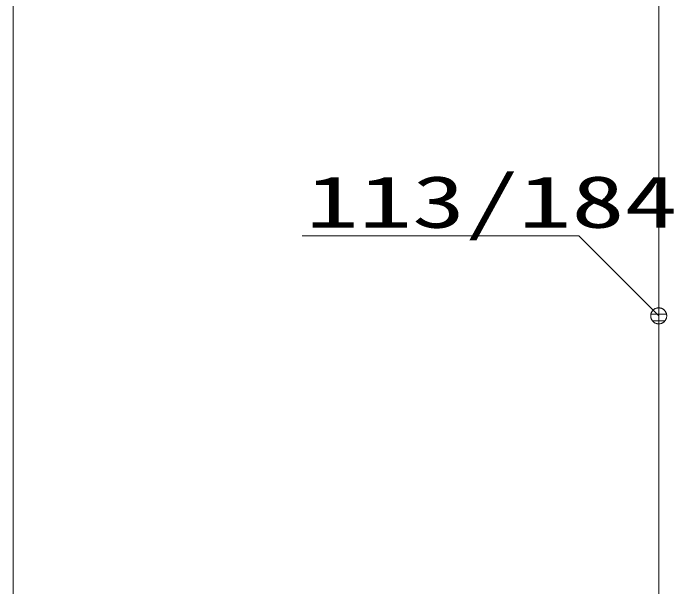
# Model space of a CAD drawing. Units: millimetres, scale not verified. Extents: x -6062 to 6062, y -3045 to 3045.
# Drawn here: x 276.2 to 689.1, y -1219.2 to -860.9 of the extents above; entities that cross this region are included whole.
import ezdxf
from ezdxf.enums import TextEntityAlignment as Align

# ---------------------------------------------------------------- set-up
doc = ezdxf.new("R2010")
doc.units = ezdxf.units.MM
doc.header["$LTSCALE"] = 20
for name, color, linetype, lineweight in [('0-0_2寸法-1', 7, 'Continuous', 9), ('0-2_2寸法-3', 7, 'Continuous', 9), ('0-4_3一般', 7, 'Continuous', 9)]:
    doc.layers.add(name, color=color, linetype=linetype, lineweight=lineweight)
doc.styles.add('ＭＳ ゴシック', font='')
doc.styles.get('ＭＳ ゴシック').set_extended_font_data('MS Gothic')

# ---------------------------------------------------------------- blocks, each defined once
blk = doc.blocks.new('グループ-104')
at = {"layer": '0-4_3一般'}
blk.add_line((49343.7, 21804.9), (49343.7, -38000), dxfattribs=at)

msp = doc.modelspace()

# ---------------------------------------------------------------- linework, layer by layer
at = {"layer": '0-0_2寸法-1'}
msp.add_line((276.18, 852.53), (276.18, -1822.29), dxfattribs=at)
at = {"layer": '0-2_2寸法-3'}
for p, q in [((680.05, -1045.01), (679.32, -1045.01)), ((680.05, -1045.01), (679.32, -1045.01)), ((684.59, -1049.01), (674.78, -1049.01)), ((683.69, -1053.01), (675.68, -1053.01))]:
    msp.add_line(p, q, dxfattribs=at)
for points in [[(679.68, -1050), (629.68, -1000), (456.82, -1000)], [(674.89, -1051.45), (674.83, -1051.22), (674.77, -1050.98), (674.73, -1050.73), (674.7, -1050.49), (674.68, -1050.25), (674.68, -1050), (674.68, -1049.75), (674.7, -1049.51), (674.73, -1049.27), (674.77, -1049.02), (674.83, -1048.78), (674.89, -1048.55), (674.97, -1048.31), (675.06, -1048.08), (675.16, -1047.86), (675.27, -1047.64), (675.39, -1047.43), (675.52, -1047.22), (675.66, -1047.02), (675.81, -1046.82), (675.97, -1046.64), (676.14, -1046.46)], [(680.17, -1054.98), (679.93, -1055), (679.68, -1055.01), (679.44, -1055), (679.19, -1054.98), (678.95, -1054.95), (678.71, -1054.91), (678.47, -1054.86), (678.23, -1054.79), (678, -1054.71), (677.77, -1054.63), (677.54, -1054.53), (677.32, -1054.42), (677.11, -1054.3), (676.9, -1054.16), (676.7, -1054.02), (676.51, -1053.87), (676.32, -1053.71), (676.14, -1053.54), (675.97, -1053.36), (675.81, -1053.18), (675.66, -1052.98), (675.52, -1052.78), (675.39, -1052.57), (675.27, -1052.36), (675.16, -1052.14), (675.06, -1051.92), (674.97, -1051.69), (674.89, -1051.45), (674.83, -1051.22), (674.77, -1050.98), (674.73, -1050.73), (674.7, -1050.49), (674.68, -1050.25), (674.68, -1050), (674.68, -1049.75), (674.7, -1049.51), (674.73, -1049.27), (674.77, -1049.02), (674.83, -1048.78)], [(674.83, -1048.78), (674.89, -1048.55), (674.97, -1048.31), (675.06, -1048.08), (675.16, -1047.86), (675.27, -1047.64), (675.39, -1047.43), (675.52, -1047.22), (675.66, -1047.02), (675.81, -1046.82), (675.97, -1046.64), (676.14, -1046.46), (676.32, -1046.29), (676.51, -1046.13), (676.7, -1045.98), (676.9, -1045.84), (677.11, -1045.7), (677.32, -1045.58), (677.54, -1045.47), (677.77, -1045.37), (678, -1045.29), (678.23, -1045.21), (678.47, -1045.14), (678.71, -1045.09), (678.95, -1045.05), (679.19, -1045.02), (679.44, -1045), (679.68, -1044.99), (679.93, -1045), (680.17, -1045.02), (680.42, -1045.05), (680.66, -1045.09), (680.9, -1045.14), (681.14, -1045.21), (681.37, -1045.29), (681.6, -1045.37), (681.82, -1045.47), (682.04, -1045.58), (682.26, -1045.7), (682.47, -1045.84)], [(676.14, -1046.46), (676.32, -1046.29), (676.51, -1046.13), (676.7, -1045.98), (676.9, -1045.84), (677.11, -1045.7), (677.32, -1045.58), (677.54, -1045.47), (677.77, -1045.37), (678, -1045.29), (678.23, -1045.21), (678.47, -1045.14), (678.71, -1045.09), (678.95, -1045.05), (679.19, -1045.02), (679.44, -1045), (679.68, -1044.99), (679.93, -1045), (680.17, -1045.02), (680.42, -1045.05), (680.66, -1045.09), (680.9, -1045.14), (681.14, -1045.21), (681.37, -1045.29), (681.6, -1045.37), (681.82, -1045.47), (682.04, -1045.58), (682.26, -1045.7), (682.47, -1045.84), (682.67, -1045.98), (682.86, -1046.13), (683.05, -1046.29), (683.22, -1046.46), (683.39, -1046.64), (683.55, -1046.82), (683.71, -1047.02), (683.85, -1047.22), (683.98, -1047.43), (684.1, -1047.64), (684.21, -1047.86)], [(684.21, -1047.86), (684.31, -1048.08), (684.4, -1048.31), (684.48, -1048.55), (684.54, -1048.78), (684.59, -1049.02), (684.64, -1049.27), (684.67, -1049.51), (684.68, -1049.75), (684.69, -1050), (684.68, -1050.25), (684.67, -1050.49), (684.64, -1050.73), (684.59, -1050.98), (684.54, -1051.22), (684.48, -1051.45), (684.4, -1051.69), (684.31, -1051.92), (684.21, -1052.14), (684.1, -1052.36), (683.98, -1052.57), (683.85, -1052.78), (683.71, -1052.98), (683.55, -1053.18), (683.39, -1053.36), (683.22, -1053.54), (683.05, -1053.71), (682.86, -1053.87), (682.67, -1054.02), (682.47, -1054.16), (682.26, -1054.3), (682.04, -1054.42), (681.82, -1054.53), (681.6, -1054.63), (681.37, -1054.71), (681.14, -1054.79), (680.9, -1054.86), (680.66, -1054.91), (680.42, -1054.95), (680.17, -1054.98)], [(682.47, -1045.84), (682.67, -1045.98), (682.86, -1046.13), (683.05, -1046.29), (683.22, -1046.46), (683.39, -1046.64), (683.55, -1046.82), (683.71, -1047.02), (683.85, -1047.22), (683.98, -1047.43), (684.1, -1047.64), (684.21, -1047.86), (684.31, -1048.08), (684.4, -1048.31), (684.48, -1048.55), (684.54, -1048.78), (684.59, -1049.02), (684.64, -1049.27), (684.67, -1049.51), (684.68, -1049.75), (684.69, -1050), (684.68, -1050.25), (684.67, -1050.49), (684.64, -1050.73), (684.59, -1050.98), (684.54, -1051.22), (684.48, -1051.45), (684.4, -1051.69), (684.31, -1051.92), (684.21, -1052.14), (684.1, -1052.36), (683.98, -1052.57), (683.85, -1052.78), (683.71, -1052.98), (683.55, -1053.18), (683.39, -1053.36), (683.22, -1053.54), (683.05, -1053.71), (682.86, -1053.87), (682.67, -1054.02)], [(682.67, -1054.02), (682.47, -1054.16), (682.26, -1054.3), (682.04, -1054.42), (681.82, -1054.53), (681.6, -1054.63), (681.37, -1054.71), (681.14, -1054.79), (680.9, -1054.86), (680.66, -1054.91), (680.42, -1054.95), (680.17, -1054.98), (679.93, -1055), (679.68, -1055.01), (679.44, -1055), (679.19, -1054.98), (678.95, -1054.95), (678.71, -1054.91), (678.47, -1054.86), (678.23, -1054.79), (678, -1054.71), (677.77, -1054.63), (677.54, -1054.53), (677.32, -1054.42), (677.11, -1054.3), (676.9, -1054.16), (676.7, -1054.02), (676.51, -1053.87), (676.32, -1053.71), (676.14, -1053.54), (675.97, -1053.36), (675.81, -1053.18), (675.66, -1052.98), (675.52, -1052.78), (675.39, -1052.57), (675.27, -1052.36), (675.16, -1052.14), (675.06, -1051.92), (674.97, -1051.69), (674.89, -1051.45)]]:
    msp.add_lwpolyline(points, dxfattribs=at)

# ---------------------------------------------------------------- block references
at = {"layer": '0-4_3一般', "xscale": 0.05, "yscale": 0.05}
msp.add_blockref('グループ-104', (-1787.5, 0), dxfattribs=at)

# ---------------------------------------------------------------- texts
at = {"layer": '0-2_2寸法-3', "style": 'ＭＳ ゴシック', "width": 1.5}
msp.add_text('113/184', height=32.55, dxfattribs=at).set_placement((459.06, -1004.74), align=Align.BOTTOM_LEFT)

doc.saveas('drawing.dxf')
